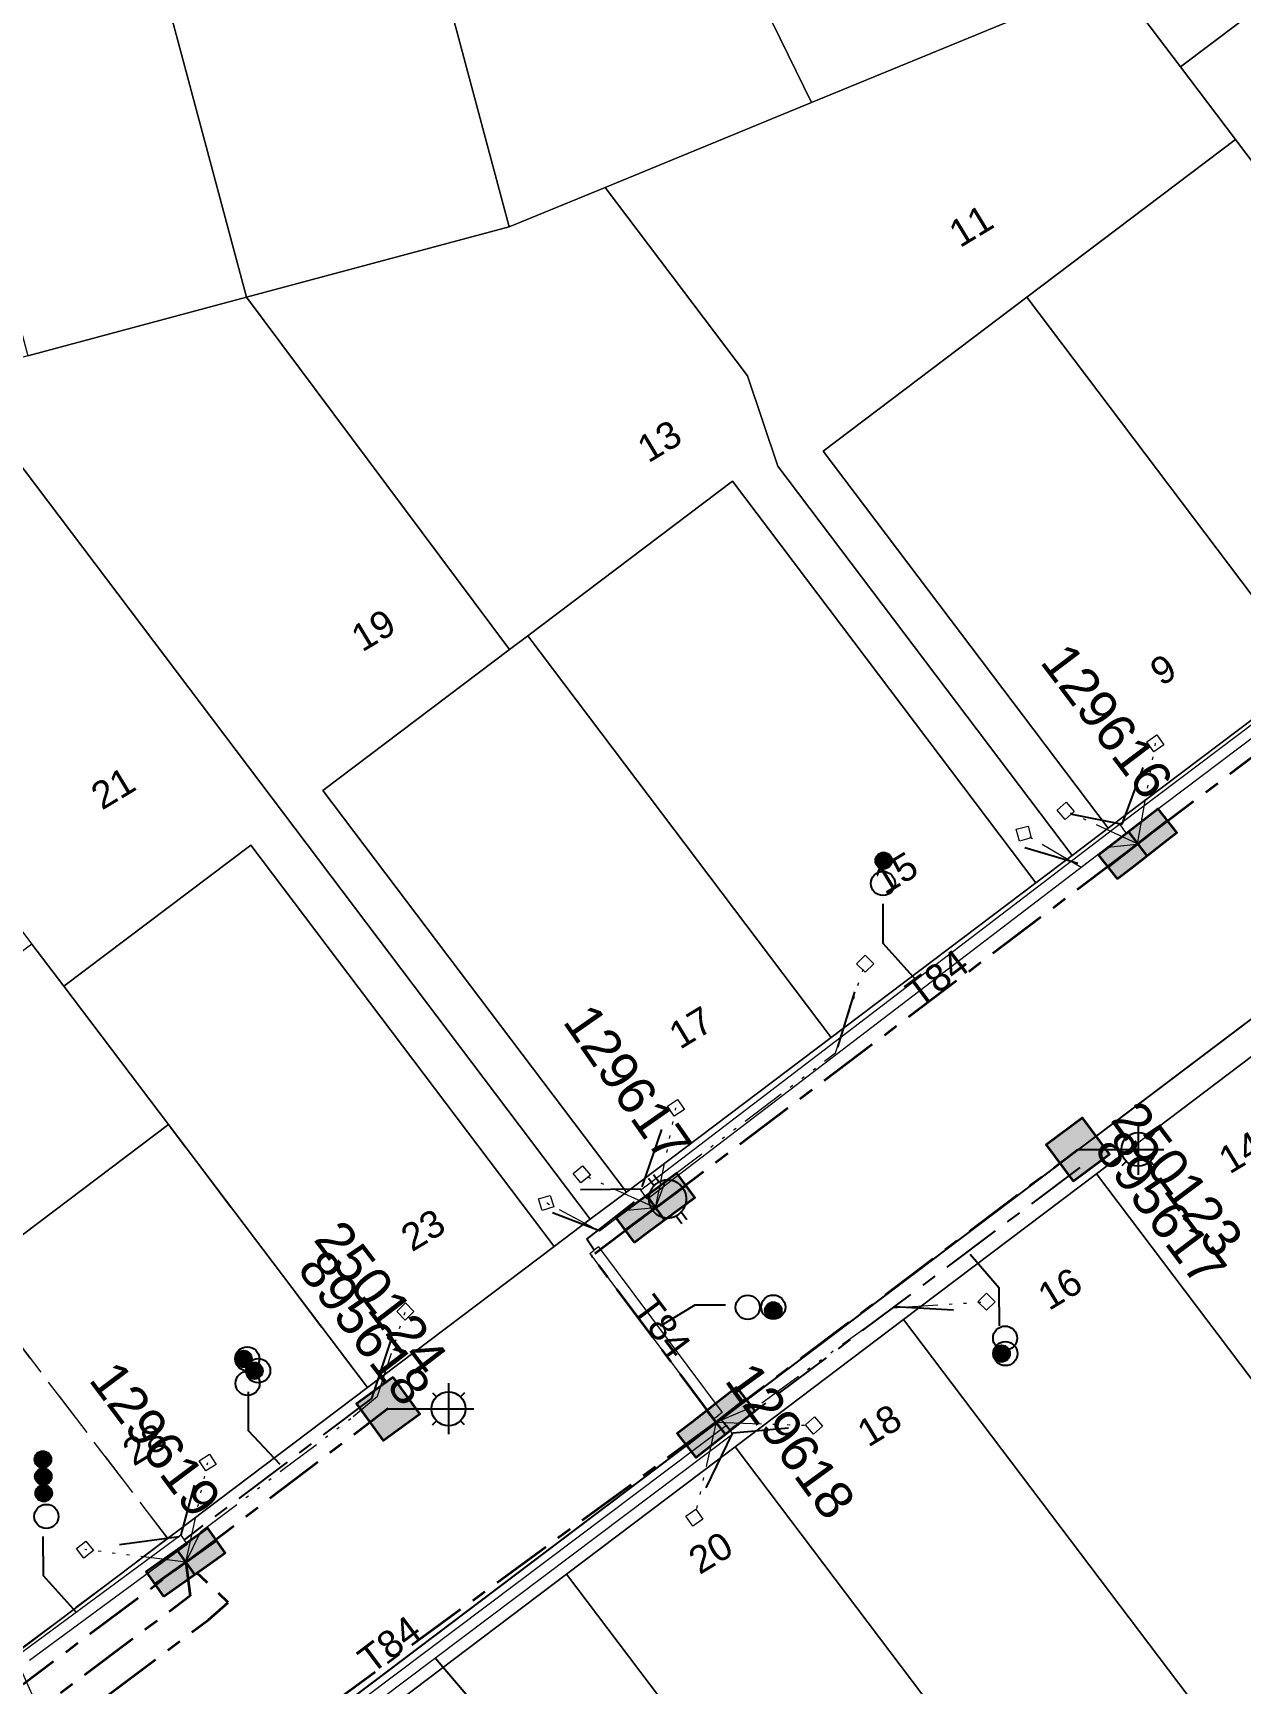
# Model space of a CAD drawing. Header units: metres. Extents: x 308278 to 310511, y 6271134 to 6272874.
# Drawn here: x 309041.8 to 309121.8, y 6272367.9 to 6272477.3 of the extents above; entities that cross this region are included whole.
import ezdxf
from ezdxf.enums import TextEntityAlignment as Align

# ---------------------------------------------------------------- set-up
doc = ezdxf.new("R2010")
doc.units = ezdxf.units.M
doc.set_wipeout_variables(frame=1)
for name, pattern in [('Cable Exist UG', [7, 4, -1, 1, -1]), ('Dash', [5, 3, -2]), ('DOT', [6.35, 0, -6.35]), ('PHANTOMX2', [6.6, 3, -0.75, 0.2, -0.75, 0.2, -0.75, 0.2, -0.75])]:
    doc.linetypes.add(name, pattern=pattern)
doc.layers.get('0').update_dxf_attribs({"color": 6})
for name, color, linetype, lineweight in [('_User Miscellaneous1', 30, 'Continuous', 13), ('_User_LV_Exist', 5, 'Continuous', 35), ('_User_SL_Exist', 4, 'Continuous', 35), ('Cadastre Developer_SP_EXT', 98, 'Continuous', 15), ('Cadastre Land Parcels_SP_EXT', 118, 'Continuous', 15), ('Cadastre Roads_SP_EXT', 218, 'Continuous', 15), ('Mains_LV_EXT', 163, 'Continuous', 25), ('Mains_LV_SL_EXT', 135, 'Continuous', 25), ('Services_SP_EXT', 42, 'PHANTOMX2', 20)]:
    doc.layers.add(name, color=color, linetype=linetype, lineweight=lineweight)
for name, color, linetype in [('Duct_SP_EXT', 30, 'Continuous'), ('Equip_LV_EXT', 7, 'Continuous'), ('Equip_SP_SL_EXT', 7, 'Continuous'), ('SupportsUG_SP_LV_EXT', 7, 'Continuous'), ('SupportsUG_SP_LV_SL_EXT', 7, 'Continuous'), ('Trench_SP_EXT', 7, 'Continuous')]:
    doc.layers.add(name, color=color, linetype=linetype)
doc.styles.add('COLUMN_LABEL', font='arial.ttf', dxfattribs={"height": 2})
doc.styles.add('iecARIAL', font='arial.ttf', dxfattribs={"height": 2})
doc.styles.add('POLE_LABEL', font='arial.ttf', dxfattribs={"height": 2})
doc.styles.add('SL_LABEL', font='arial.ttf', dxfattribs={"height": 2})
doc.styles.get("Standard").update_dxf_attribs({"font": 'arial.ttf'})

# ---------------------------------------------------------------- blocks, each defined once
blk = doc.blocks.new('COLUMN_EXT')
blk.add_hatch(color=256).paths.add_polyline_path([(1.5, -1.5), (1.5, 1.5), (-1.5, 1.5), (-1.5, -1.5)])
blk.add_lwpolyline([(1.5, 1.5), (-1.5, 1.5), (-1.5, -1.5), (1.5, -1.5)], close=True)
at = {"flags": 1}
blk.add_attdef('Z', (-1.81, 2.35), '', height=0.2, rotation=180, dxfattribs=at)
at = {"flags": 9}
for tag, p in [('STREETNAME', (-1.81, 1.6)), ('LOCATION', (-1.81, 1.4)), ('SUBURB', (-1.81, 1.8)), ('LEGEND', (-1.81, 1.2)), ('USAGE', (-1.81, 1)), ('NOTES', (-1.81, 2)), ('COLUMN_TYPE', (-1.81, 0.4)), ('OWNED_BY', (-1.81, 0.6)), ('STATE', (-1.81, 0.8))]:
    blk.add_attdef(tag, text='', height=0.2, rotation=180, dxfattribs=at).set_placement(p, align=Align.MIDDLE_LEFT)
for tag, style, p in [('STRUCTURE_PLANT_NUMBER', 'POLE_LABEL', (-1.81, -0.03)), ('STREET_CODE', 'COLUMN_LABEL', (-1.81, 0.2))]:
    blk.add_attdef(tag, text='', height=0.2, rotation=180, dxfattribs=dict(at, style=style)).set_placement(p, align=Align.MIDDLE_LEFT)
at = {"style": 'COLUMN_LABEL', "width": 0.9, "flags": 8}
blk.add_attdef('ASSET_NUM', text='', height=2, rotation=270, dxfattribs=at).set_placement((2, -4), align=Align.MIDDLE_LEFT)
blk = doc.blocks.new('PILLAR_EXT')
blk.add_hatch(color=256).paths.add_polyline_path([(-2.5, 1), (-2.5, -1), (2.5, -1), (2.5, 1)])
for p, q in [((-2.5, 0), (2.5, 0)), ((0, 1), (0, -1))]:
    blk.add_line(p, q)
at = {"ltscale": 10}
blk.add_line((2.5, 0), (-2.5, 0), dxfattribs=at)
blk.add_lwpolyline([(-2.5, -1), (-1.25, -1), (1.25, -1), (2.5, -1), (2.5, 1), (-2.5, 1)], close=True)
at = {"width": 0.9, "flags": 8}
blk.add_attdef('ASSET_NUM', text='', height=2, rotation=90, dxfattribs=at).set_placement((-2, 4), align=Align.MIDDLE_LEFT)
for tag, p, flags in [('OWNED_BY', (0, -0.2), 9), ('STATE', (0, -0.4), 9), ('SUPPORT_TYPE', (0, -0.6), 9), ('USAGE', (0, -0.8), 9), ('LEGEND', (0, -1), 9), ('LOCATION', (0, -1.2), 9), ('STREETNAME', (0, -1.8), 9), ('SUBURB', (0, -2), 1), ('NOTES', (0, -1.4), 9), ('PARENT', (0, -1.6), 9)]:
    blk.add_attdef(tag, p, '', height=0.2, dxfattribs=dict(flags=flags))
blk = doc.blocks.new('DUCT_EXT')
blk.add_circle((0, 0.8), 0.8)
at = {"flags": 1}
blk.add_attdef('Z', (0, 0), '', height=0.2, dxfattribs=at)
at = {"flags": 9}
for tag, p in [('DUCT_CODE', (0, 0)), ('XSECT_TYPE', (0, -0.2)), ('STATE', (0, -0.6)), ('FB_REFERENCE', (0, -0.4)), ('NOTES', (0, -0.8))]:
    blk.add_attdef(tag, text='', height=0.2, dxfattribs=at).set_placement(p, align=Align.MIDDLE_LEFT)
blk = doc.blocks.new('*U479')
at = {"transparency": 33554687, "flags": 9}
for tag, p in [('LRATECODE', (-7.4, 0)), ('LOUTREACHVOCAB', (-7.2, 0)), ('LOUTREACH', (-7, 0)), ('LANTNUMBER', (-6.6, 0)), ('LNEW', (-6.4, 0)), ('LMASTVOCAB', (-6.2, 0)), ('LMAST', (-6, 0)), ('LLAMPVOCAB', (-5.8, 0)), ('LLAMP', (-5.6, 0)), ('LEXIST', (-5.4, 0)), ('LCHARGE3PERCENT', (-5.2, 0)), ('LCHARGE3', (-5, 0)), ('LCHARGE2PERCENT', (-4.8, 0)), ('LCHARGE2', (-4.6, 0)), ('LCHARGE1PERCENT', (-4.4, 0)), ('LCHARGE1', (-4.2, 0)), ('LCATEGORY', (-4, 0)), ('LBRACKETVOCAB', (-3.8, 0)), ('LBRACKET', (-3.6, 0)), ('LKINGHEIGHT', (-3.4, 0)), ('CREPLACE', (-3.2, 0)), ('CREMOVE', (-3, 0)), ('CNUMBER', (-2.8, 0)), ('CNEW', (-2.6, 0)), ('CEXIST', (-2.4, 0)), ('USAGE', (-2.2, 0)), ('STATE', (-2, 0)), ('OWNED_BY', (-1.8, 0)), ('ORIENTATION', (-1.6, 0)), ('OPERATING_VOLTAGE', (-1.4, 0)), ('NO_PHASES', (-1.2, 0)), ('LANTERN_TYPE', (-1, 0)), ('LANTERN_PURPOSE', (-0.8, 0)), ('CONTROL_TYPE', (-0.6, 0)), ('CONSTRUCTED_VOLTAGE', (-0.4, 0))]:
    blk.add_attdef(tag, text='', height=0.001, rotation=270, dxfattribs=at).set_placement(p, align=Align.MIDDLE_LEFT)
at = {"transparency": 33554687, "style": 'SL_LABEL', "flags": 9}
blk.add_attdef('STREET_CODE', text='', height=0.001, rotation=270, dxfattribs=at).set_placement((0, 0), align=Align.MIDDLE_LEFT)
at = {"transparency": 33554687, "flags": 1}
blk.add_attdef('Z', (0, 0), '', height=0.001, rotation=270, dxfattribs=at)
at = {"transparency": 33554687, "width": 0.9}
blk.add_attdef('LNUMBER', text='', height=1, dxfattribs=at).set_placement((7, -1), align=Align.MIDDLE_LEFT)
at = {"transparency": 33554687, "flags": 9}
for tag, p in [('LREMOVE', (0, -7.6)), ('LREPLACE', (0, -7.8)), ('LTYPE', (0, -8)), ('LTYPEVOCAB', (0, -8.2)), ('LEGEND', (0, -8.4)), ('SUBURB', (0, -8.6)), ('STREETNAME', (0, -8.8)), ('LOCATION', (0, -9)), ('NOTES', (0, -9.2)), ('MAINTAINED_BY', (0, -9.86))]:
    blk.add_attdef(tag, text='', height=0.001, dxfattribs=at).set_placement(p, align=Align.MIDDLE_LEFT)
blk.add_attdef('OPERATED_BY', (0, -9.61), '', height=0.001, dxfattribs=at)
at = {"linetype": 'DOT', "transparency": 33554687}
blk.add_wipeout([(5.69, 0), (5.06, -1.06), (4, -1.69), (2.94, -1.06), (2.31, 0), (2.94, 1.06), (4, 1.69), (5.06, 1.06)], dxfattribs=at)
at = {"transparency": 33554687}
for p, q in [((4, 1.69), (4, 0)), ((0, 0), (4, 0)), ((2.94, 1.06), (3.2, 0.8)), ((5.06, 1.06), (4.8, 0.8)), ((2.94, -1.06), (3.2, -0.8)), ((4, 0), (5.69, 0)), ((4, 0), (4, -1.69)), ((5.06, -1.06), (4.8, -0.8))]:
    blk.add_line(p, q, dxfattribs=at)
blk.add_circle((4, 0), 1.12, dxfattribs=at)
blk = doc.blocks.new('CCP_EXT')
at = {"flags": 9}
for tag, p in [('STATE', (0, -1.8)), ('LEGEND', (0, -1.4)), ('LIFE_SUPPORT', (0, -1.6)), ('NOTES', (0, -2))]:
    blk.add_attdef(tag, text='', height=0.2, dxfattribs=at).set_placement(p, align=Align.MIDDLE_LEFT)
at = {"transparency": 33554687}
blk.add_wipeout([(0, 0.57), (0.57, 0), (0, -0.57), (-0.57, 0)], dxfattribs=at)
blk.add_lwpolyline([(-0.57, 0), (0, 0.57), (0.57, 0), (0, -0.57), (-0.57, 0)])
at = {"flags": 1}
blk.add_attdef('Z', (0, 0), '', height=0.2, dxfattribs=at)
at = {"flags": 9}
for tag, p in [('CCP_TYPE', (0, 0)), ('CONSTRUCTED_VOLTAGE', (0, -0.2)), ('OPERATING_VOLTAGE', (0, -0.6)), ('ORIENTATION', (0, -0.8)), ('OWNED_BY', (0, -1)), ('NO_PHASES', (0, -0.4)), ('USAGE', (0, -1.2))]:
    blk.add_attdef(tag, text='', height=0.2, dxfattribs=at).set_placement(p, align=Align.MIDDLE_LEFT)
blk = doc.blocks.new('LV_UG_LINKS_OPEN_EXT')
at = {"layer": 'Equip_LV_EXT'}
for tag, height, flags, p in [('NO_PHASES', 0.167, 9, (3.17, -2)), ('OPERATING_VOLTAGE', 0.2, 9, (3, -2.6)), ('ORIENTATION', 0.2, 9, (3, -2.8)), ('STATE', 0.2, 9, (3, -3)), ('SWITCH_TYPE', 0.2, 9, (3, -3.2)), ('OWNED_BY', 0.2, 9, (3, -3.8)), ('OPERATED_BY', 0.2, 9, (3, -4)), ('USAGE', 0.2, 9, (3, -3.4)), ('NOTES', 0.2, 9, (3, -3.6)), ('MAINTAINED_BY', 0.2, 9, (3, -4.2)), ('NUMBER_OF_PHASES', 0.2, 9, (3, -4.4)), ('TYPE', 0.2, 9, (3, -4.6)), ('Z', 0.2, 1, (3, -4.8))]:
    blk.add_attdef(tag, text='', height=height, dxfattribs=dict(at, flags=flags)).set_placement(p, align=Align.MIDDLE_LEFT)
at = {"transparency": 33554687}
blk.add_wipeout([(4, 1.25), (3.97, 1.25), (3.94, 1.25), (3.91, 1.25), (3.88, 1.24), (3.85, 1.24), (3.82, 1.24), (3.79, 1.23), (3.76, 1.23), (3.73, 1.22), (3.7, 1.21), (3.67, 1.2), (3.64, 1.2), (3.61, 1.19), (3.58, 1.18), (3.55, 1.17), (3.52, 1.15), (3.49, 1.14), (3.47, 1.13), (3.44, 1.12), (3.41, 1.1), (3.38, 1.09), (3.36, 1.07), (3.33, 1.06), (3.31, 1.04), (3.28, 1.02), (3.26, 1), (3.23, 0.99), (3.21, 0.97), (3.18, 0.95), (3.16, 0.93), (3.14, 0.91), (3.12, 0.88), (3.09, 0.86), (3.07, 0.84), (3.05, 0.82), (3.03, 0.79), (3.01, 0.77), (3, 0.74), (2.98, 0.72), (2.96, 0.69), (2.94, 0.67), (2.93, 0.64), (2.91, 0.62), (2.9, 0.59), (2.88, 0.56), (2.87, 0.53), (2.86, 0.51), (2.85, 0.48), (2.83, 0.45), (2.82, 0.42), (2.81, 0.39), (2.8, 0.36), (2.8, 0.33), (2.79, 0.3), (2.78, 0.27), (2.77, 0.24), (2.77, 0.21), (2.76, 0.18), (2.76, 0.15), (2.76, 0.12), (2.75, 0.09), (2.75, 0.06), (2.75, 0.03), (2.75, 0), (2.75, -0.03), (2.75, -0.06), (2.75, -0.09), (2.76, -0.12), (2.76, -0.15), (2.76, -0.18), (2.77, -0.21), (2.77, -0.24), (2.78, -0.27), (2.79, -0.3), (2.8, -0.33), (2.8, -0.36), (2.81, -0.39), (2.82, -0.42), (2.83, -0.45), (2.85, -0.48), (2.86, -0.51), (2.87, -0.53), (2.88, -0.56), (2.9, -0.59), (2.91, -0.62), (2.93, -0.64), (2.94, -0.67), (2.96, -0.69), (2.98, -0.72), (3, -0.74), (3.01, -0.77), (3.03, -0.79), (3.05, -0.82), (3.07, -0.84), (3.09, -0.86), (3.12, -0.88), (3.14, -0.91), (3.16, -0.93), (3.18, -0.95), (3.21, -0.97), (3.23, -0.99), (3.26, -1), (3.28, -1.02), (3.31, -1.04), (3.33, -1.06), (3.36, -1.07), (3.38, -1.09), (3.41, -1.1), (3.44, -1.12), (3.47, -1.13), (3.49, -1.14), (3.52, -1.15), (3.55, -1.17), (3.58, -1.18), (3.61, -1.19), (3.64, -1.2), (3.67, -1.2), (3.7, -1.21), (3.73, -1.22), (3.76, -1.23), (3.79, -1.23), (3.82, -1.24), (3.85, -1.24), (3.88, -1.24), (3.91, -1.25), (3.94, -1.25), (3.97, -1.25), (4, -1.25), (4.03, -1.25), (4.06, -1.25), (4.09, -1.25), (4.12, -1.24), (4.15, -1.24), (4.18, -1.24), (4.21, -1.23), (4.24, -1.23), (4.27, -1.22), (4.3, -1.21), (4.33, -1.2), (4.36, -1.2), (4.39, -1.19), (4.42, -1.18), (4.45, -1.17), (4.48, -1.15), (4.51, -1.14), (4.53, -1.13), (4.56, -1.12), (4.59, -1.1), (4.62, -1.09), (4.64, -1.07), (4.67, -1.06), (4.69, -1.04), (4.72, -1.02), (4.74, -1), (4.77, -0.99), (4.79, -0.97), (4.82, -0.95), (4.84, -0.93), (4.86, -0.91), (4.88, -0.88), (4.91, -0.86), (4.93, -0.84), (4.95, -0.82), (4.97, -0.79), (4.99, -0.77), (5, -0.74), (5.02, -0.72), (5.04, -0.69), (5.06, -0.67), (5.07, -0.64), (5.09, -0.62), (5.1, -0.59), (5.12, -0.56), (5.13, -0.53), (5.14, -0.51), (5.15, -0.48), (5.17, -0.45), (5.18, -0.42), (5.19, -0.39), (5.2, -0.36), (5.2, -0.33), (5.21, -0.3), (5.22, -0.27), (5.23, -0.24), (5.23, -0.21), (5.24, -0.18), (5.24, -0.15), (5.24, -0.12), (5.25, -0.09), (5.25, -0.06), (5.25, -0.03), (5.25, 0), (5.25, 0.03), (5.25, 0.06), (5.25, 0.09), (5.24, 0.12), (5.24, 0.15), (5.24, 0.18), (5.23, 0.21), (5.23, 0.24), (5.22, 0.27), (5.21, 0.3), (5.2, 0.33), (5.2, 0.36), (5.19, 0.39), (5.18, 0.42), (5.17, 0.45), (5.15, 0.48), (5.14, 0.51), (5.13, 0.53), (5.12, 0.56), (5.1, 0.59), (5.09, 0.62), (5.07, 0.64), (5.06, 0.67), (5.04, 0.69), (5.02, 0.72), (5, 0.74), (4.99, 0.77), (4.97, 0.79), (4.95, 0.82), (4.93, 0.84), (4.91, 0.86), (4.88, 0.88), (4.86, 0.91), (4.84, 0.93), (4.82, 0.95), (4.79, 0.97), (4.77, 0.99), (4.74, 1), (4.72, 1.02), (4.69, 1.04), (4.67, 1.06), (4.64, 1.07), (4.62, 1.09), (4.59, 1.1), (4.56, 1.12), (4.53, 1.13), (4.51, 1.14), (4.48, 1.15), (4.45, 1.17), (4.42, 1.18), (4.39, 1.19), (4.36, 1.2), (4.33, 1.2), (4.3, 1.21), (4.27, 1.22), (4.24, 1.23), (4.21, 1.23), (4.18, 1.24), (4.15, 1.24), (4.12, 1.24), (4.09, 1.25), (4.06, 1.25), (4.03, 1.25)], dxfattribs=at).dxf.layer = 'Equip_LV_EXT'
at = {"layer": 'Equip_LV_EXT'}
for p, q in [((3.79, 1.86), (3.79, 1.23)), ((4.21, 1.86), (4.21, 1.23)), ((3.79, -1.23), (3.79, -1.86)), ((4.21, -1.23), (4.21, -1.86))]:
    blk.add_line(p, q, dxfattribs=at)
at = {"layer": 'Equip_LV_EXT', "flags": 128}
blk.add_lwpolyline([(4, 1.25), (3.97, 1.25), (3.94, 1.25), (3.91, 1.25), (3.88, 1.24), (3.85, 1.24), (3.82, 1.24), (3.79, 1.23), (3.76, 1.23), (3.73, 1.22), (3.7, 1.21), (3.67, 1.2), (3.64, 1.2), (3.61, 1.19), (3.58, 1.18), (3.55, 1.17), (3.52, 1.15), (3.49, 1.14), (3.47, 1.13), (3.44, 1.12), (3.41, 1.1), (3.38, 1.09), (3.36, 1.07), (3.33, 1.06), (3.31, 1.04), (3.28, 1.02), (3.26, 1), (3.23, 0.99), (3.21, 0.97), (3.18, 0.95), (3.16, 0.93), (3.14, 0.91), (3.12, 0.88), (3.09, 0.86), (3.07, 0.84), (3.05, 0.82), (3.03, 0.79), (3.01, 0.77), (3, 0.74), (2.98, 0.72), (2.96, 0.69), (2.94, 0.67), (2.93, 0.64), (2.91, 0.62), (2.9, 0.59), (2.88, 0.56), (2.87, 0.53), (2.86, 0.51), (2.85, 0.48), (2.83, 0.45), (2.82, 0.42), (2.81, 0.39), (2.8, 0.36), (2.8, 0.33), (2.79, 0.3), (2.78, 0.27), (2.77, 0.24), (2.77, 0.21), (2.76, 0.18), (2.76, 0.15), (2.76, 0.12), (2.75, 0.09), (2.75, 0.06), (2.75, 0.03), (2.75, 0), (2.75, -0.03), (2.75, -0.06), (2.75, -0.09), (2.76, -0.12), (2.76, -0.15), (2.76, -0.18), (2.77, -0.21), (2.77, -0.24), (2.78, -0.27), (2.79, -0.3), (2.8, -0.33), (2.8, -0.36), (2.81, -0.39), (2.82, -0.42), (2.83, -0.45), (2.85, -0.48), (2.86, -0.51), (2.87, -0.53), (2.88, -0.56), (2.9, -0.59), (2.91, -0.62), (2.93, -0.64), (2.94, -0.67), (2.96, -0.69), (2.98, -0.72), (3, -0.74), (3.01, -0.77), (3.03, -0.79), (3.05, -0.82), (3.07, -0.84), (3.09, -0.86), (3.12, -0.88), (3.14, -0.91), (3.16, -0.93), (3.18, -0.95), (3.21, -0.97), (3.23, -0.99), (3.26, -1), (3.28, -1.02), (3.31, -1.04), (3.33, -1.06), (3.36, -1.07), (3.38, -1.09), (3.41, -1.1), (3.44, -1.12), (3.47, -1.13), (3.49, -1.14), (3.52, -1.15), (3.55, -1.17), (3.58, -1.18), (3.61, -1.19), (3.64, -1.2), (3.67, -1.2), (3.7, -1.21), (3.73, -1.22), (3.76, -1.23), (3.79, -1.23), (3.82, -1.24), (3.85, -1.24), (3.88, -1.24), (3.91, -1.25), (3.94, -1.25), (3.97, -1.25), (4, -1.25), (4.03, -1.25), (4.06, -1.25), (4.09, -1.25), (4.12, -1.24), (4.15, -1.24), (4.18, -1.24), (4.21, -1.23), (4.24, -1.23), (4.27, -1.22), (4.3, -1.21), (4.33, -1.2), (4.36, -1.2), (4.39, -1.19), (4.42, -1.18), (4.45, -1.17), (4.48, -1.15), (4.51, -1.14), (4.53, -1.13), (4.56, -1.12), (4.59, -1.1), (4.62, -1.09), (4.64, -1.07), (4.67, -1.06), (4.69, -1.04), (4.72, -1.02), (4.74, -1), (4.77, -0.99), (4.79, -0.97), (4.82, -0.95), (4.84, -0.93), (4.86, -0.91), (4.88, -0.88), (4.91, -0.86), (4.93, -0.84), (4.95, -0.82), (4.97, -0.79), (4.99, -0.77), (5, -0.74), (5.02, -0.72), (5.04, -0.69), (5.06, -0.67), (5.07, -0.64), (5.09, -0.62), (5.1, -0.59), (5.12, -0.56), (5.13, -0.53), (5.14, -0.51), (5.15, -0.48), (5.17, -0.45), (5.18, -0.42), (5.19, -0.39), (5.2, -0.36), (5.2, -0.33), (5.21, -0.3), (5.22, -0.27), (5.23, -0.24), (5.23, -0.21), (5.24, -0.18), (5.24, -0.15), (5.24, -0.12), (5.25, -0.09), (5.25, -0.06), (5.25, -0.03), (5.25, 0), (5.25, 0.03), (5.25, 0.06), (5.25, 0.09), (5.24, 0.12), (5.24, 0.15), (5.24, 0.18), (5.23, 0.21), (5.23, 0.24), (5.22, 0.27), (5.21, 0.3), (5.2, 0.33), (5.2, 0.36), (5.19, 0.39), (5.18, 0.42), (5.17, 0.45), (5.15, 0.48), (5.14, 0.51), (5.13, 0.53), (5.12, 0.56), (5.1, 0.59), (5.09, 0.62), (5.07, 0.64), (5.06, 0.67), (5.04, 0.69), (5.02, 0.72), (5, 0.74), (4.99, 0.77), (4.97, 0.79), (4.95, 0.82), (4.93, 0.84), (4.91, 0.86), (4.88, 0.88), (4.86, 0.91), (4.84, 0.93), (4.82, 0.95), (4.79, 0.97), (4.77, 0.99), (4.74, 1), (4.72, 1.02), (4.69, 1.04), (4.67, 1.06), (4.64, 1.07), (4.62, 1.09), (4.59, 1.1), (4.56, 1.12), (4.53, 1.13), (4.51, 1.14), (4.48, 1.15), (4.45, 1.17), (4.42, 1.18), (4.39, 1.19), (4.36, 1.2), (4.33, 1.2), (4.3, 1.21), (4.27, 1.22), (4.24, 1.23), (4.21, 1.23), (4.18, 1.24), (4.15, 1.24), (4.12, 1.24), (4.09, 1.25), (4.06, 1.25), (4.03, 1.25)], close=True, dxfattribs=at)
at = {"layer": 'Equip_LV_EXT', "flags": 9}
for tag, p in [('ACTUAL_STATUS', (3.17, -1.67)), ('CONSTRUCTED_VOLTAGE', (3.17, -1.83))]:
    blk.add_attdef(tag, text='', height=0.167, dxfattribs=at).set_placement(p, align=Align.MIDDLE_LEFT)
blk = doc.blocks.new('CABLE_LARGE_EXT')
h = blk.add_hatch(color=256)
edge = h.paths.add_edge_path()
edge.add_arc((0, 0.55), 0.55, 0, 360)
blk.add_circle((0, 0.55), 0.55)
at = {"flags": 1}
blk.add_attdef('Z', (0, 0), '', height=0.2, dxfattribs=at)
at = {"flags": 9}
for tag, p in [('COND_CODE', (0, 0)), ('STATE', (0, -0.4)), ('XSECT_SIZE', (0, -0.6)), ('FB_REFERENCE', (0, -0.2)), ('NOTES', (0, -0.8))]:
    blk.add_attdef(tag, text='', height=0.2, dxfattribs=at).set_placement(p, align=Align.MIDDLE_LEFT)

msp = doc.modelspace()

# ---------------------------------------------------------------- linework, layer by layer
at = {"layer": '_User Miscellaneous1'}
for p, q in [((309113.765, 6272424.897), (309113.983, 6272424.611)), ((309113.766, 6272424.898), (309113.983, 6272424.611)), ((309114.202, 6272424.325), (309113.983, 6272424.611)), ((309114.2, 6272424.323), (309113.983, 6272424.611)), ((309078.678, 6272396.471), (309078.966, 6272396.686)), ((309079.255, 6272396.901), (309078.966, 6272396.686)), ((309079.255, 6272396.901), (309087.438, 6272385.931)), ((309078.678, 6272396.471), (309086.861, 6272385.5)), ((309086.861, 6272385.5), (309087.149, 6272385.715)), ((309087.438, 6272385.931), (309087.149, 6272385.715)), ((309087.726, 6272385.061), (309087.942, 6272384.773)), ((309088.158, 6272384.485), (309087.942, 6272384.773)), ((309051.593, 6272377.795), (309051.807, 6272377.506)), ((309052.02, 6272377.216), (309051.807, 6272377.506))]:
    msp.add_line(p, q, dxfattribs=at)
at = {"layer": 'Cadastre Land Parcels_SP_EXT', "linetype": 'Continuous'}
for points in [[(309129.775, 6272484.104), (309122.522, 6272493.701), (309107.246, 6272513.908), (309095.292, 6272504.88), (309113.369, 6272480.934), (309117.807, 6272475.065), (309129.775, 6272484.104)], [(309113.369, 6272480.934), (309095.292, 6272504.88), (309080.418, 6272499.15), (309093.35, 6272472.696), (309113.369, 6272480.934)], [(309079.683, 6272467.071), (309093.35, 6272472.696), (309080.418, 6272499.15), (309065.579, 6272493.433), (309073.327, 6272464.461), (309079.683, 6272467.071)], [(309073.327, 6272464.461), (309065.579, 6272493.433), (309048.191, 6272488.777), (309055.938, 6272459.805), (309073.327, 6272464.461)], [(309055.938, 6272459.805), (309048.191, 6272488.777), (309033.7, 6272484.906), (309041.45, 6272455.926), (309055.938, 6272459.805)], [(309152.302, 6272454.303), (309132.229, 6272480.858), (309129.775, 6272484.104), (309117.807, 6272475.065), (309121.45, 6272470.247), (309140.334, 6272445.266), (309152.302, 6272454.303)], [(309113.016, 6272424.635), (309094.13, 6272449.619), (309107.614, 6272459.801), (309121.45, 6272470.247), (309117.807, 6272475.065), (309113.369, 6272480.934), (309093.35, 6272472.696), (309079.683, 6272467.071), (309089.111, 6272454.598), (309091.129, 6272448.613), (309110.623, 6272422.827), (309113.016, 6272424.635)], [(309140.334, 6272445.266), (309121.45, 6272470.247), (309107.614, 6272459.801), (309126.501, 6272434.818), (309140.334, 6272445.266)], [(309091.129, 6272448.613), (309089.111, 6272454.598), (309079.683, 6272467.071), (309073.327, 6272464.461), (309055.938, 6272459.805), (309073.366, 6272436.465), (309074.563, 6272437.369), (309088.126, 6272447.612), (309108.23, 6272421.021), (309110.623, 6272422.827), (309091.129, 6272448.613)], [(309081.102, 6272400.534), (309060.999, 6272427.126), (309073.366, 6272436.465), (309055.938, 6272459.805), (309041.45, 6272455.926), (309036.477, 6272454.595), (309078.709, 6272398.727), (309081.102, 6272400.534)], [(309126.501, 6272434.818), (309107.614, 6272459.801), (309094.13, 6272449.619), (309113.016, 6272424.635), (309126.501, 6272434.818)], [(309036.477, 6272454.595), (309025.321, 6272451.607), (309017.157, 6272449.422), (309024.215, 6272440.083), (309032.666, 6272428.922), (309041.717, 6272416.959), (309043.836, 6272414.16), (309056.213, 6272423.509), (309076.316, 6272396.919), (309078.709, 6272398.727), (309036.477, 6272454.595)], [(309108.23, 6272421.021), (309088.126, 6272447.612), (309074.563, 6272437.369), (309094.666, 6272410.778), (309108.23, 6272421.021)], [(309094.666, 6272410.778), (309074.563, 6272437.369), (309073.366, 6272436.465), (309060.999, 6272427.126), (309081.102, 6272400.534), (309094.666, 6272410.778)], [(309076.316, 6272396.919), (309056.213, 6272423.509), (309043.836, 6272414.16), (309050.77, 6272404.998), (309063.949, 6272387.58), (309076.316, 6272396.919)], [(309050.77, 6272404.998), (309043.836, 6272414.161), (309041.717, 6272416.959), (309015.121, 6272396.874), (309024.173, 6272384.911), (309050.77, 6272404.998)], [(309146.149, 6272380.087), (309123.399, 6272410.187), (309112.229, 6272401.747), (309134.979, 6272371.647), (309146.149, 6272380.087)], [(309063.949, 6272387.58), (309050.77, 6272404.998), (309024.173, 6272384.911), (309034.937, 6272370.685), (309040.544, 6272369.906), (309063.949, 6272387.58)], [(309134.979, 6272371.647), (309112.229, 6272401.747), (309099.464, 6272392.099), (309122.214, 6272362), (309134.979, 6272371.647)], [(309122.214, 6272362), (309099.464, 6272392.099), (309088.294, 6272383.658), (309111.045, 6272353.559), (309122.214, 6272362)], [(309111.045, 6272353.559), (309088.294, 6272383.658), (309077.124, 6272375.218), (309086.772, 6272362.454), (309095.093, 6272351.445), (309099.875, 6272345.118), (309111.045, 6272353.559)], [(309086.772, 6272362.454), (309077.124, 6272375.218), (309051.255, 6272355.668), (309050.476, 6272350.066), (309057.688, 6272340.476), (309086.772, 6272362.454)]]:
    msp.add_lwpolyline(points, close=True, dxfattribs=at)
at = {"layer": 'Duct_SP_EXT'}
for points in [[(309098.081, 6272419.627), (309098.082, 6272417.025), (309100.281, 6272414.597)], [(309105.805, 6272391.663), (309105.791, 6272394.165), (309103.871, 6272396.404)], [(309087.671, 6272393.045), (309085.636, 6272393.037), (309083.326, 6272391.659)], [(309056.043, 6272387.307), (309056.043, 6272384.732), (309058.151, 6272382.512)], [(309042.451, 6272377.726), (309042.459, 6272375.127), (309044.662, 6272372.703)], [(309070.473, 6272364.767), (309070.495, 6272367.24), (309068.441, 6272369.66)]]:
    msp.add_lwpolyline(points, dxfattribs=at)
at = {"layer": 'Trench_SP_EXT', "linetype": 'Cable Exist UG'}
for points in [[(309113.942, 6272424.9), (309115.413, 6272428.895)], [(309096.199, 6272413.799), (309095.086, 6272410.136)], [(309078.966, 6272396.686), (309078.478, 6272397.421), (309082.253, 6272400.367)], [(309098.844, 6272392.945), (309102.775, 6272392.727)], [(309086.378, 6272380.95), (309088.155, 6272384.58), (309091.827, 6272384.911)], [(309087.29, 6272385.587), (309087.942, 6272384.773)], [(309047.518, 6272377.181), (309051.59, 6272377.732), (309052.49, 6272381.108)]]:
    msp.add_lwpolyline(points, dxfattribs=at)

# ---------------------------------------------------------------- block references
at = {"layer": 'Duct_SP_EXT'}
for name, p, rotation in [('CABLE_LARGE_EXT', (309097.59, 6272422.48), 270.4568547504928), ('DUCT_EXT', (309097.294, 6272420.967), 270.4568547504928), ('DUCT_EXT', (309105.383, 6272390.849), 270.4568547504928), ('DUCT_EXT', (309055.19, 6272389.477), 270.4568547504928), ('DUCT_EXT', (309105.404, 6272389.827), 270.4568547504928), ('CABLE_LARGE_EXT', (309105.404, 6272389.827), 270.4568547504928), ('CABLE_LARGE_EXT', (309055.19, 6272389.477), 270.4568547504928), ('DUCT_EXT', (309055.91, 6272388.694), 270.4568547504928), ('CABLE_LARGE_EXT', (309055.91, 6272388.694), 270.4568547504928), ('DUCT_EXT', (309055.208, 6272387.858), 269.9999999999998), ('CABLE_LARGE_EXT', (309041.899, 6272382.815), 270.4568547504928), ('CABLE_LARGE_EXT', (309041.923, 6272381.683), 270.4568547504928), ('CABLE_LARGE_EXT', (309041.956, 6272380.575), 270.4568547504928), ('DUCT_EXT', (309041.883, 6272379.039), 270.4568547504928)]:
    msp.add_blockref(name, p, dxfattribs=dict(at, rotation=rotation))
for name, p in [('DUCT_EXT', (309089.134, 6272392.095)), ('DUCT_EXT', (309090.829, 6272392.111)), ('CABLE_LARGE_EXT', (309090.827, 6272392.144))]:
    msp.add_blockref(name, p, dxfattribs=at)
at = {"layer": 'SupportsUG_SP_LV_EXT'}
ref = msp.add_blockref('PILLAR_EXT', (309114.964, 6272423.598), dxfattribs=dict(at, rotation=38.03120499284925))
ref.add_attrib('ASSET_NUM', '129616', dxfattribs={"layer": '0', "height": 2.5, "rotation": 307.10401, "style": 'iecARIAL'}).set_placement((309116.464, 6272427.098), align=Align.MIDDLE_RIGHT)
ref = msp.add_blockref('PILLAR_EXT', (309083.021, 6272399.483), dxfattribs=dict(at, rotation=36.45227651199213))
ref.add_attrib('ASSET_NUM', '129617', dxfattribs={"layer": '0', "height": 2.5, "rotation": 304.91512, "style": 'iecARIAL'}).set_placement((309084.521, 6272402.983), align=Align.MIDDLE_RIGHT)
ref = msp.add_blockref('PILLAR_EXT', (309051.908, 6272376.009), dxfattribs=dict(at, rotation=35.34778828269523))
ref.add_attrib('ASSET_NUM', '129619', dxfattribs={"layer": '0', "height": 2.5, "rotation": 306.82005, "style": 'iecARIAL'}).set_placement((309053.408, 6272379.509), align=Align.MIDDLE_RIGHT)
ref = msp.add_blockref('PILLAR_EXT', (309087.053, 6272385.283), dxfattribs=dict(at, rotation=218.0738329277118))
ref.add_attrib('ASSET_NUM', '129618', dxfattribs={"layer": '0', "height": 2.5, "rotation": 306.03671, "style": 'iecARIAL'}).set_placement((309088.553, 6272388.783), align=Align.MIDDLE_LEFT)
at = {"layer": 'SupportsUG_SP_LV_SL_EXT'}
ref = msp.add_blockref('COLUMN_EXT', (309111.008, 6272403.356), dxfattribs=dict(at, rotation=216.5302793817274))
ref.add_attrib('ASSET_NUM', '895617', dxfattribs={"layer": '0', "height": 2.5, "rotation": 306.94361, "style": 'COLUMN_LABEL'}).set_placement((309113.008, 6272404.106), align=Align.MIDDLE_LEFT)
ref = msp.add_blockref('COLUMN_EXT', (309065.314, 6272386.177), dxfattribs=dict(at, rotation=35.98037418112249))
ref.add_attrib('ASSET_NUM', '895618', dxfattribs={"layer": '0', "height": 2.5, "rotation": 307.48565, "style": 'COLUMN_LABEL'}).set_placement((309067.314, 6272386.927), align=Align.MIDDLE_RIGHT)

# ---------------------------------------------------------------- texts
at = {"layer": 'Cadastre Land Parcels_SP_EXT'}
for s, rotation, p in [('11', 31.27156, (309103.193, 6272463.044)), ('13', 31.0519, (309082.547, 6272448.79)), ('19', 31.0519, (309063.597, 6272436.264)), ('9', 31.19965, (309116.519, 6272434.011)), ('21', 31.0519, (309046.364, 6272425.795)), ('15', 31.20183, (309098.208, 6272420.184)), ('17', 31.2003, (309084.645, 6272409.941)), ('14', 31.21645, (309121.052, 6272401.682)), ('23', 31.20149, (309066.893, 6272396.534)), ('16', 31.22044, (309109.085, 6272392.638)), ('18', 31.21952, (309097.118, 6272383.594)), ('28', 31.19969, (309048.462, 6272382.331)), ('20', 31.21458, (309085.948, 6272375.153))]:
    msp.add_text(s, height=1.8, rotation=rotation, dxfattribs=at).set_placement(p)
at = {"layer": 'Mains_LV_EXT'}
for rotation, p in [(36.93883, (309100.491, 6272412.694)), (306.83758, (309081.469, 6272392.828)), (37.05593, (309064.213, 6272368.549))]:
    msp.add_text('T84', height=1.8, rotation=rotation, dxfattribs=at).set_placement(p)

# ---------------------------------------------------------------- next in the draw order: block references
at = {"layer": 'Equip_SP_SL_EXT'}
ref = msp.add_blockref('*U479', (309111.008, 6272403.357), dxfattribs=at)
ref.add_attrib('ASSET_NUM', '250123', dxfattribs={"layer": '0', "height": 2.5, "rotation": 306.94361, "style": 'iecARIAL'}).set_placement((309112.508, 6272404.857), align=Align.BOTTOM_LEFT)
ref = msp.add_blockref('*U479', (309065.314, 6272386.177), dxfattribs=at)
ref.add_attrib('ASSET_NUM', '250124', dxfattribs={"layer": '0', "height": 2.5, "rotation": 307.48565, "style": 'iecARIAL'}).set_placement((309066.814, 6272387.677), align=Align.BOTTOM_RIGHT)
at = {"layer": 'Services_SP_EXT'}
for p, rotation in [((309116.144, 6272430.26), 260.0312048333859), ((309110.192, 6272425.787), 356.0312047223257), ((309107.416, 6272424.275), 329.7195200040758), ((309096.91, 6272415.66), 269.9027620054328), ((309084.379, 6272406.108), 258.4522765037345), ((309078.146, 6272401.701), 354.4522767177069), ((309075.791, 6272399.808), 332.2560320692741), ((309093.521, 6272385.068), 176.0738328547856), ((309053.365, 6272382.614), 257.3477885539306), ((309085.6, 6272378.956), 80.07383290281041), ((309045.239, 6272376.848), 353.3477885285333)]:
    msp.add_blockref('CCP_EXT', p, dxfattribs=dict(at, rotation=rotation))
msp.add_blockref('CCP_EXT', (309104.948, 6272393.268), dxfattribs=at)

# ---------------------------------------------------------------- next in the draw order: linework, layer by layer
at = {"layer": '_User Miscellaneous1'}
for p, q in [((309113.766, 6272424.898), (309140.42, 6272445.032)), ((309114.2, 6272424.323), (309140.854, 6272444.457)), ((309087.726, 6272385.061), (309050.871, 6272357.337)), ((309088.158, 6272384.485), (309051.304, 6272356.761)), ((309051.593, 6272377.795), (309041.13, 6272370.079)), ((309052.02, 6272377.216), (309041.557, 6272369.499))]:
    msp.add_line(p, q, dxfattribs=at)
at = {"layer": '_User_LV_Exist', "linetype": 'Cable Exist UG', "flags": 128}
for points in [[(309141.026, 6272443.258), (309139.572, 6272442.204), (309139.572, 6272442.204), (309137.803, 6272440.87), (309137.803, 6272440.87), (309127.71, 6272433.228), (309114.903, 6272423.552)], [(309013.648, 6272395.615), (309013.222, 6272393.048), (309013.222, 6272393.048), (309025.735, 6272376.524), (309026.782, 6272375.099), (309028.446, 6272376.246), (309028.446, 6272376.246), (309033.927, 6272369.017), (309041.158, 6272367.966), (309051.908, 6272376.009)], [(309087.053, 6272385.283), (309052.936, 6272360.287), (309052.936, 6272360.287), (309049.016, 6272356.905), (309048.548, 6272349.899), (309048.928, 6272348.808)], [(309051.908, 6272376.009), (309052.211, 6272373.78), (309052.211, 6272373.78), (309041.69, 6272365.895), (309038.675, 6272366.302), (309037.794, 6272365.44), (309037.794, 6272365.44), (309022.459, 6272353.84), (309023.724, 6272352.313), (309023.724, 6272352.313), (309022.524, 6272351.404), (309014.293, 6272345.201), (309012.235, 6272346.103)], [(309048.928, 6272348.808), (309038.215, 6272363.36), (309038.215, 6272363.36), (309039.377, 6272364.207), (309042.226, 6272363.81), (309053.412, 6272372.194), (309054.725, 6272373.351), (309051.908, 6272376.009)]]:
    msp.add_lwpolyline(points, dxfattribs=at)
at = {"layer": '_User_SL_Exist', "linetype": 'Cable Exist UG', "flags": 128}
for points in [[(309087.053, 6272385.283), (309111.008, 6272403.357)], [(309051.908, 6272376.009), (309065.327, 6272386.213)]]:
    msp.add_lwpolyline(points, dxfattribs=at)
at = {"layer": 'Cadastre Developer_SP_EXT', "linetype": 'Dash'}
for points in [[(309050.77, 6272404.998), (309037.472, 6272394.954), (309050.707, 6272377.596), (309063.949, 6272387.58), (309050.77, 6272404.998)], [(309037.472, 6272394.954), (309024.173, 6272384.911), (309035.024, 6272370.873), (309040.639, 6272370.022), (309050.707, 6272377.596), (309037.472, 6272394.954)]]:
    msp.add_lwpolyline(points, close=True, dxfattribs=at)
at = {"layer": 'Mains_LV_SL_EXT', "linetype": 'Cable Exist UG'}
for points in [[(309087.053, 6272385.283), (309111.008, 6272403.357)], [(309051.908, 6272376.009), (309065.327, 6272386.213)]]:
    msp.add_lwpolyline(points, dxfattribs=at)
at = {"layer": 'Services_SP_EXT'}
for points in [[(309114.964, 6272423.598), (309116.144, 6272430.26)], [(309114.964, 6272423.598), (309110.192, 6272425.787)], [(309114.903, 6272423.552), (309112.97, 6272423.35), (309112.97, 6272423.35), (309111.227, 6272422.033), (309107.416, 6272424.275)], [(309087.053, 6272385.283), (309090.06, 6272386.571), (309090.06, 6272386.571), (309098.729, 6272392.858), (309104.948, 6272393.268)], [(309087.053, 6272385.283), (309085.6, 6272378.956)], [(309087.053, 6272385.283), (309093.521, 6272385.068)], [(309051.908, 6272376.009), (309053.365, 6272382.614)], [(309051.908, 6272376.009), (309045.239, 6272376.848)]]:
    msp.add_lwpolyline(points, dxfattribs=at)
at = {"layer": 'Trench_SP_EXT', "linetype": 'Cable Exist UG'}
for points in [[(309110.601, 6272425.57), (309113.942, 6272424.9)], [(309107.496, 6272423.352), (309110.993, 6272422.326)], [(309083.417, 6272404.67), (309082.054, 6272400.713), (309077.979, 6272400.669)], [(309111.128, 6272402.153), (309087.942, 6272384.773)], [(309076.198, 6272399.177), (309079.243, 6272398.018)], [(309065.464, 6272390.646), (309064.219, 6272386.864), (309051.807, 6272377.506)]]:
    msp.add_lwpolyline(points, dxfattribs=at)

# ---------------------------------------------------------------- next in the draw order: block references
at = {"layer": '_User_LV_Exist'}
ref = msp.add_blockref('PILLAR_EXT', (309114.964, 6272423.598), dxfattribs=dict(at, rotation=38.03120499284925))
ref.add_attrib('ASSET_NUM', '129616', dxfattribs={"layer": '0', "height": 2.5, "rotation": 307.10401, "style": 'iecARIAL'}).set_placement((309116.464, 6272427.098), align=Align.MIDDLE_RIGHT)
ref = msp.add_blockref('PILLAR_EXT', (309051.908, 6272376.009), dxfattribs=dict(at, rotation=35.34778828269523))
ref.add_attrib('ASSET_NUM', '129619', dxfattribs={"layer": '0', "height": 2.5, "rotation": 306.82005, "style": 'iecARIAL'}).set_placement((309053.408, 6272379.509), align=Align.MIDDLE_RIGHT)
ref = msp.add_blockref('PILLAR_EXT', (309087.053, 6272385.283), dxfattribs=dict(at, rotation=218.0738329277118))
ref.add_attrib('ASSET_NUM', '129618', dxfattribs={"layer": '0', "height": 2.5, "rotation": 306.03671, "style": 'iecARIAL'}).set_placement((309088.553, 6272388.783), align=Align.MIDDLE_LEFT)
at = {"layer": '_User_SL_Exist'}
ref = msp.add_blockref('COLUMN_EXT', (309111.008, 6272403.356), dxfattribs=dict(at, rotation=216.5302793817274))
ref.add_attrib('ASSET_NUM', '895617', dxfattribs={"layer": '0', "height": 2.5, "rotation": 306.94361, "style": 'COLUMN_LABEL'}).set_placement((309113.008, 6272404.106), align=Align.MIDDLE_LEFT)
at = {"layer": 'Services_SP_EXT', "rotation": 269.1574757431825}
msp.add_blockref('CCP_EXT', (309066.454, 6272392.62), dxfattribs=at)

# ---------------------------------------------------------------- next in the draw order: linework, layer by layer
at = {"layer": 'Cadastre Roads_SP_EXT', "linetype": 'Continuous'}
for points in [[(309207.248, 6272476.001), (309192.86, 6272489.886), (309192.546, 6272484.694), (309166.069, 6272464.699), (309152.302, 6272454.303), (309140.334, 6272445.266), (309126.501, 6272434.818), (309113.016, 6272424.635), (309110.623, 6272422.827), (309108.23, 6272421.021), (309094.666, 6272410.778), (309081.102, 6272400.534), (309078.709, 6272398.727), (309076.316, 6272396.919), (309063.949, 6272387.58), (309040.544, 6272369.906), (309047.147, 6272355.094), (309207.248, 6272476.001)], [(309207.248, 6272476.001), (309050.052, 6272357.288), (309051.255, 6272355.668), (309077.124, 6272375.218), (309088.294, 6272383.658), (309099.464, 6272392.099), (309112.229, 6272401.746), (309123.399, 6272410.187), (309205.198, 6272471.958), (309210.743, 6272471.126), (309207.248, 6272476.001)]]:
    msp.add_lwpolyline(points, close=True, dxfattribs=at)
at = {"layer": 'Services_SP_EXT'}
msp.add_lwpolyline([(309051.908, 6272376.009), (309052.907, 6272378.037), (309052.907, 6272378.037), (309063.006, 6272385.66), (309064.607, 6272387.022), (309066.454, 6272392.621)], dxfattribs=at)

# ---------------------------------------------------------------- next in the draw order: block references
at = {"layer": '_User_SL_Exist'}
ref = msp.add_blockref('COLUMN_EXT', (309065.314, 6272386.177), dxfattribs=dict(at, rotation=35.98037418112249))
ref.add_attrib('ASSET_NUM', '895618', dxfattribs={"layer": '0', "height": 2.5, "rotation": 307.48565, "style": 'COLUMN_LABEL'}).set_placement((309067.314, 6272386.927), align=Align.MIDDLE_RIGHT)

# ---------------------------------------------------------------- next in the draw order: block references
at = {"layer": 'Equip_LV_EXT', "rotation": 36.45227651199213}
msp.add_blockref('LV_UG_LINKS_OPEN_EXT', (309080.611, 6272397.7), dxfattribs=at)

# ---------------------------------------------------------------- next in the draw order: linework, layer by layer
at = {"layer": '_User Miscellaneous1'}
for p, q in [((309082.034, 6272400.653), (309113.765, 6272424.897)), ((309082.472, 6272400.081), (309114.202, 6272424.325)), ((309082.034, 6272400.653), (309082.253, 6272400.367)), ((309082.472, 6272400.081), (309082.253, 6272400.367))]:
    msp.add_line(p, q, dxfattribs=at)
at = {"layer": '_User_LV_Exist', "linetype": 'Cable Exist UG', "flags": 128}
for points in [[(309083.021, 6272399.483), (309114.903, 6272423.552)], [(309087.053, 6272385.283), (309078.819, 6272396.312), (309078.819, 6272396.312), (309079.914, 6272397.137), (309081.73, 6272398.511), (309083.021, 6272399.483)]]:
    msp.add_lwpolyline(points, dxfattribs=at)
at = {"layer": 'Services_SP_EXT'}
for points in [[(309083.021, 6272399.483), (309083.694, 6272401.249), (309083.694, 6272401.249), (309094.959, 6272409.752), (309096.91, 6272415.66)], [(309083.021, 6272399.483), (309084.379, 6272406.108)], [(309083.021, 6272399.483), (309078.146, 6272401.701)], [(309083.021, 6272399.483), (309081.126, 6272399.307), (309081.126, 6272399.307), (309079.314, 6272397.937), (309075.791, 6272399.808)]]:
    msp.add_lwpolyline(points, dxfattribs=at)

# ---------------------------------------------------------------- next in the draw order: block references
at = {"layer": '_User_LV_Exist'}
ref = msp.add_blockref('PILLAR_EXT', (309083.021, 6272399.483), dxfattribs=dict(at, rotation=36.45227651199213))
ref.add_attrib('ASSET_NUM', '129617', dxfattribs={"layer": '0', "height": 2.5, "rotation": 304.91512, "style": 'iecARIAL'}).set_placement((309084.521, 6272402.983), align=Align.MIDDLE_RIGHT)

doc.saveas('drawing.dxf')
